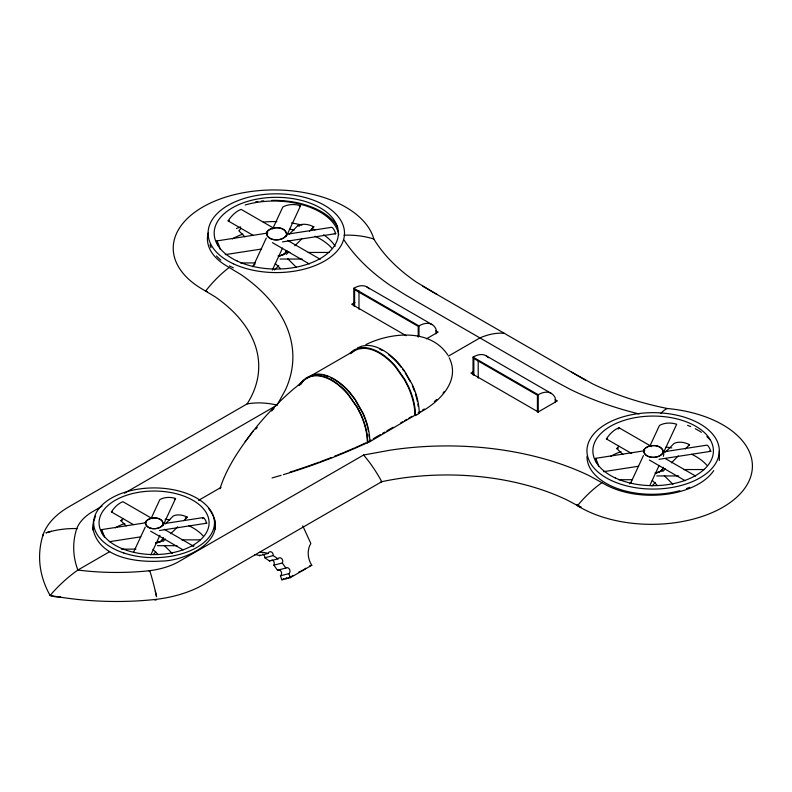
<?xml version="1.0" encoding="UTF-8"?>
<svg xmlns="http://www.w3.org/2000/svg" width="792" height="792" viewBox="0 0 792 792"><rect width="100%" height="100%" fill="white"/><g stroke="black" fill="none" stroke-linecap="round" stroke-linejoin="round"><path stroke-width="1.19" d="M219.998 488.763C226.621 467.369 240.035 448.351 253.549 430.561C265.587 415.335 279.17 401.366 293.891 388.724C300.683 383.803 306.524 375.735 315.731 375.784A49.639 28.66 60 0 1 347.985 394.406L356.974 407.246L360.588 414.295A51.331 29.641 60 0 1 366.934 435.907L367.379 442.708L369.824 441.698A51.985 30.017 60 0 0 362.964 413.018L355.024 399.138L350.212 392.921A50.173 28.967 60 0 0 317.622 374.091L312.82 374.774L306.702 378.031M92.723 529.808L93.406 521.69L95.624 516.127M663.34 451.43C661.251 459.568 644.094 459.38 643.579 450.539C647.836 442.104 666.953 444.658 663.34 456.311M208.811 508.85C232.353 538.778 186.387 560.974 161.618 561.073C136.373 562.706 97.654 557.944 92.723 527.393M60.618 596.812A58.351 33.69 -60 0 1 52.015 596.089L50.381 595.485L52.232 592.99A115.484 66.676 -60 0 1 65.766 579.556L68.142 577.526A122.522 70.736 -60 0 1 77.893 570.032L109.633 551.707M49.985 595.257L50.539 594.901L50.539 595.594L49.985 595.257A216.305 124.879 0 0 1 42.56 536.432L43.501 533.62A94.921 54.806 0 0 1 69.082 506.702L247.094 403.92A96.98 67.676 46.4 0 1 277.091 405.068M102.039 506.167L91.031 512.602A60.875 35.145 0 0 0 76.794 528.561L76.2 530.333A182.21 105.197 0 0 0 77.527 569.121L77.893 570.032L79.477 570.25A182.21 105.197 0 0 0 146.649 571.012L149.728 570.666A60.875 35.145 0 0 0 177.368 562.449L363.568 455.024L390.129 450.183A222.186 128.284 0 0 1 589.06 475.606L604.167 483.902A66.736 38.531 0 0 0 713.711 470.616M42.56 536.432L43.501 533.62M76.794 528.561L76.596 529.026L76.794 528.561A91.397 72.874 20.9 0 0 51.46 531.303L45.916 532.848L51.46 531.293M253.034 266.627L266.31 238.026M272.596 229.017L282.813 207.029A21.998 17.355 24.9 0 1 300.574 205.752L286.278 236.541M133.581 552.173L145.233 527.076M151.232 518.166L159.845 499.613A19.483 15.365 24.9 0 1 175.576 498.485L162.914 525.769M272.329 270.092L282.536 248.094M150.836 554.895L159.944 535.253M630.61 483.219L643.451 455.548M649.697 446.5L659.459 425.472A21.344 16.83 24.9 0 1 676.685 424.235L663.33 453.004M649.895 485.357L659.142 465.439M253.549 430.561L245.164 441.698M443.045 393.099L444.332 391.466M255.806 429.145L257.252 427.383M271.626 411.038L274.042 408.533M252.45 266.696L255.044 264.112M289.268 234.175L297.901 225.552A21.998 15.553 45 0 1 313.82 226.839L309.504 231.145M286.209 254.45L288.793 251.856M294.842 245.817L301.742 238.917M274.418 269.993L278.725 265.676M165.35 523.888L173.21 516.028A19.483 13.781 45 0 1 187.308 517.166L183.823 520.661M162.855 541.619L165.478 539.005M170.716 533.759L177.705 526.769M153.173 554.628L155.796 552.004M629.571 483.803L631.303 482.071M665.458 452.083L674.091 443.441A21.344 15.098 45 0 1 689.545 444.688L685.219 449.014M662.755 471.478L665.349 468.884M671.398 462.835L678.308 455.925M651.935 485.942L655.39 482.486M434.293 401.574L436.748 399.505M299.02 385.536L301.712 383.328M350.163 352.994L353.846 350.074L358.152 348.252L362.983 347.579A50.47 29.136 60 0 1 395.772 366.508L404.91 379.556L408.593 386.734A52.262 30.175 60 0 1 415.483 415.553L419.215 413.404A52.262 30.175 60 0 0 412.325 384.575L404.326 370.616L399.495 364.36A50.47 29.136 60 0 0 366.706 345.421L361.875 346.104L357.568 347.926M350.638 353.678L354.262 350.807L358.499 349.015L363.251 348.351A49.639 28.66 60 0 1 395.505 366.963L404.494 379.804L408.118 386.862A51.331 29.641 60 0 1 414.463 408.464L414.899 415.275L415.493 415.553M418.206 412.761L420.235 411.503M422.265 410.246L424.294 408.989M354.895 302.425L351.697 304.267L406.177 335.719M309.86 376.438L354.262 350.807M124.453 493.228L277.091 405.108L285.486 389.763A222.186 128.284 0 0 0 241.451 274.913L227.086 266.191A66.736 38.531 0 0 1 208.227 232.947M426.433 338.818L438.134 332.066L435.996 330.828M198.544 500.376L220.978 487.427M448.341 356.152L480.091 337.828A92.377 53.331 -60 0 1 504.187 333.283M473.062 371.874L470.933 373.101L538.223 411.949L557.36 400.9L555.222 399.673M369.022 441.164L371.121 439.956M373.22 438.738L380.576 434.491M382.685 433.283L384.783 432.066M386.882 430.848L393.188 427.215M400.544 422.968L402.643 421.75M404.742 420.542L406.85 419.324M408.949 418.117L412.097 416.295M414.899 415.275L369.824 441.698M571.547 372.131L592.416 383.734A234.432 135.353 0 0 0 667.498 408.523A100.93 58.271 0 0 1 741.292 492.634A100.93 58.271 0 0 1 579.922 507.167L576.21 504.643L580.427 507.068L567.221 500.089A188.05 108.573 0 0 0 381.784 481.685L203.762 584.466A94.921 54.806 0 0 1 157.143 599.227L152.262 599.772A216.305 124.879 0 0 1 50.381 595.485M271.903 559.984A3.208 2.584 75.7 0 1 273.854 565.171L277.467 570.2A3.208 2.584 75.7 0 1 281.12 571.507A3.208 2.584 75.7 0 1 280.408 575.804L281.863 579.823L283.912 578.645M281.863 579.823L290.308 577.665L311.781 565.27A18.018 14.523 75.7 0 1 310.84 543.49L302.742 525.838M355.291 447.628L365.746 442.906M367.379 442.708C340.164 455.291 312.068 465.973 283.368 474.655M380.497 482.239L381.784 481.685M344.48 452.242L354.212 448.094M365.845 344.609C391.02 332.234 430.353 328.274 447.817 355.044M334.65 456.232L343.401 452.707M320.295 461.746L331.363 457.558M306.93 466.538L319.196 462.172M294.584 470.656L305.801 466.914M290.08 472.052L293.456 471.002M272.042 477.942L281.101 475.329M254.41 554.558A34.601 27.888 75.7 0 1 257.915 555.113L259.657 555.647L268.092 553.489A3.237 2.604 75.7 0 1 271.191 551.885A3.237 2.604 75.7 0 1 273.21 555.588L277.962 558.875A3.208 2.584 75.7 0 1 281.625 558.538A3.208 2.584 75.7 0 1 282.289 563.013L285.902 568.052A3.208 2.584 75.7 0 1 289.555 569.359A3.208 2.584 75.7 0 1 288.842 573.656L290.308 577.665M262.746 554.044A3.237 2.604 75.7 0 1 264.766 557.746L273.21 555.588M264.766 557.746L269.527 561.033L277.962 558.875M273.854 565.171L282.289 563.013M277.467 570.2L285.902 568.052M309.672 565.815L311.781 565.27M280.408 575.804L288.842 573.656M655.331 472.982C658.439 472.547 662.577 471.21 663.171 467.666C662.538 471.299 658.261 472.616 655.073 473.002M217.899 245.441A21.998 4.653 81.2 0 1 216.85 240.916L267.765 233.036M287.338 234.175L330.977 227.423A21.998 4.653 81.2 0 1 335.739 233.66L282.397 241.906M225.245 254.628L261.617 249.005M102.693 534.887A19.483 4.118 81.2 0 1 101.416 529.64L146.243 522.7M163.746 523.68L202.514 517.691A19.483 4.118 81.2 0 1 206.722 523.205L159.479 530.511M596.485 462.736A21.344 4.514 81.2 0 1 595.465 458.35L644.807 450.717M664.072 451.777L706.187 445.262A21.344 4.514 81.2 0 1 710.81 451.311L659.053 459.31M109.266 541.718L140.768 536.847M603.692 471.646L638.59 466.24M149.728 570.666L148.936 570.784L149.728 570.666A91.397 16.087 82.7 0 1 155.321 591.268L156.549 596.722L155.321 591.258M359.4 348.45L361.776 348.124M314.226 375.091L316.602 374.764M155.608 543.045L160.608 541.57L162.281 540.243L163.231 538.134L160.934 541.372L155.846 543.005M287.417 252.45L289.872 252.45M308.286 252.45L329.145 252.45M280.061 259.043L302.148 259.043M240.501 262.934L255.232 262.934M683.575 469.547L704.276 469.547M656.786 475.942L678.704 475.942M618.928 479.714L632.323 479.714M181.863 539.857L200.208 539.857M157.41 545.698L176.972 545.698M191.644 545.698L194.09 545.698M121.285 549.133L135.957 549.133M154.668 599.732L156.549 599.663L154.866 599.702M268.092 553.489L266.36 552.955A34.601 27.888 75.7 0 0 259.35 552.37M581.13 506.999L577.566 505.563A92.674 54.49 -59.1 0 1 602.158 482.506M207.415 291.664L205.742 290.892A92.674 52.5 -60.9 0 1 229.433 267.31M419.215 413.404L418.631 413.117C438.214 403.049 461.152 381.615 449.222 357.776M415.255 414.473L415.84 414.76M436.857 294.367L416.75 282.318A234.432 135.353 0 0 1 373.814 238.966A100.93 58.271 0 0 0 228.126 196.367A100.93 58.271 0 0 0 202.96 289.525L215.216 296.861A188.05 108.573 0 0 1 247.094 403.92M422.72 286.209L585.674 380.289M273.844 228.264L241.124 209.375A21.998 12.702 -60 0 0 228.126 220.909L253.45 235.531M631.66 453.519L606.405 438.936A21.344 12.325 -60 0 1 619.017 427.759L651.638 446.589M287.526 240.382L320.245 259.271M665.141 458.479L695.663 476.091M366.884 286.942L432.066 324.572M486.11 355.776L551.301 393.416M353.806 305.92L353.806 288.278L418.988 325.918A25.681 14.82 -60 0 1 436.026 329.254L436.026 333.769M473.032 374.755L473.032 357.123L538.223 394.753A25.681 14.82 -60 0 1 555.261 398.089L555.261 402.603M649.371 460.033L685.149 480.695M272.408 242.649L309.355 263.974M152.272 518.651L122.918 501.702A19.483 11.246 -60 0 0 111.405 511.919L133.422 524.621M164.251 529.294L193.595 546.242M150.638 531.175L183.13 549.925M664.28 475.675L672.923 484.308M652.291 480.378L657.479 485.555M619.027 446.252A21.344 15.098 -45 0 0 616.81 448.529L622.858 454.578M287.734 258.707L296.357 267.34M275.26 263.449L280.437 268.627M244.886 236.828L238.847 230.789A21.998 15.553 -45 0 1 241.134 228.442M164.419 545.619L172.28 553.479M152.935 549.371L158.182 554.618M122.938 518.592A19.483 13.781 -45 0 0 120.909 520.671L126.146 525.908M401.267 367.458L399.227 364.815A49.639 28.66 60 0 0 388.664 354.687M402.623 369.211L403.979 370.973M354.796 399.366L350.044 393.218A49.639 28.66 60 0 0 333.917 379.368M344.213 240.164L345.441 242.075A268.538 155.034 0 0 0 390.773 285.734L405.801 295.119L554.063 380.714L570.319 389.397A268.538 155.034 0 0 0 639.104 413.949M405.197 372.883L410.286 381.685M355.4 400.326L362.657 413.107A51.331 29.641 60 0 1 365.201 419.315M369.003 434.709L369.151 436.986M719.314 450.866L719.314 460.508M538.223 394.753L538.223 412.394M537.431 411.919L537.431 395.208L473.824 358.489L473.824 375.19M478.21 360.875L478.21 378.13M418.988 325.918L418.988 336.501M418.206 337.115L418.206 326.373L354.598 289.644L354.598 306.356M358.984 290.812L358.984 309.286M215.414 525.413L215.414 529.036M214.731 519.72L214.731 528.175M93.406 524.116L93.406 530.155M187.308 517.166A19.483 13.781 45 0 1 185.288 517.899M122.156 520.423A19.483 13.781 -45 0 1 120.909 520.671M115.167 527.868A55.014 31.769 0 0 1 124.799 523.433M165.102 519.215A55.014 31.769 0 0 1 169.904 519.908M188.694 525.641A55.014 31.769 0 0 1 203.099 535.907M163.39 537.778A9.078 5.237 0 0 1 155.737 542.956M206.722 523.205A19.483 4.118 81.2 0 1 205.791 523.195M202.881 518.661A19.483 4.118 81.2 0 1 202.514 517.691M175.576 498.485A19.483 15.365 24.9 0 1 174.478 499.059M101.416 529.64A19.483 4.118 81.2 0 1 104.366 537.035M112.424 511.503A19.483 11.246 -60 0 1 111.405 511.919M689.545 444.688A21.344 15.098 45 0 1 688.466 445.144M618.176 448.262A21.344 15.098 -45 0 1 616.81 448.529M610.523 456.42A60.261 34.789 0 0 1 621.067 451.559M666.052 447.034A60.261 34.789 0 0 1 671.755 447.925M691.753 454.311A60.261 34.789 0 0 1 706.83 465.221M663.34 467.27A9.94 5.742 0 0 1 656.469 472.735M710.81 451.311A21.344 4.514 81.2 0 1 709.414 451.064M595.465 458.35A21.344 4.514 81.2 0 1 598.693 466.458M619.017 427.759A21.344 12.325 -60 0 1 618.136 429.076M607.514 438.491A21.344 12.325 -60 0 1 606.405 438.936M318.79 374.596A49.639 28.66 60 0 1 321.889 374.883M324.007 375.299A49.639 28.66 60 0 1 328.363 376.675M330.571 377.626A49.639 28.66 60 0 1 332.808 378.744M299.861 384.605A51.985 30.017 60 0 1 302.801 380.675L306.464 377.774L310.751 375.962L315.553 375.289A50.173 28.967 60 0 1 348.153 394.109L357.242 407.088L360.895 414.216A51.985 30.017 60 0 1 367.745 442.886M300.861 383.942A51.331 29.641 60 0 1 303.118 381.11M412.305 385.734A51.331 29.641 60 0 1 414.384 390.921M415.444 394.04A51.331 29.641 60 0 1 416.632 398.188M416.889 399.217A51.331 29.641 60 0 1 417.414 401.613M417.849 403.979A51.331 29.641 60 0 1 418.186 406.316M365.567 420.354A51.331 29.641 60 0 1 367.696 427.611M367.973 428.809A51.331 29.641 60 0 1 368.458 431.195M379.764 349.223A49.639 28.66 60 0 1 381.992 350.351M233.343 267.815A65.013 37.531 0 0 1 229.492 265.874M220.879 260.132A65.013 37.531 0 0 1 216.464 255.935M211.038 247.678A65.013 37.531 0 0 1 209.989 244.797M245.164 204.96A65.013 37.531 0 0 1 338.758 234.68M255.608 201.871A66.736 38.531 0 0 1 257.865 201.524M261.271 201.079A66.736 38.531 0 0 1 263.568 200.841M271.676 200.386A66.736 38.531 0 0 1 337.58 226.888M343.985 235.204A92.634 72.339 -27.9 0 1 373.794 238.996M236.412 228.532A65.013 37.531 0 0 1 240.689 226.908M263.31 222.097A65.013 37.531 0 0 1 276.873 221.612M291.426 222.938A65.013 37.531 0 0 1 301.91 225.185M311.81 228.532A65.013 37.531 0 0 1 314.86 229.868M323.601 234.779A65.013 37.531 0 0 1 335.174 246.243M353.806 288.278A25.681 14.82 -60 0 1 369.161 288.872M689.713 487.327A65.013 37.531 0 0 1 686.535 488.555M679.823 490.684A65.013 37.531 0 0 1 587.001 456.39M687.585 425.344A65.013 37.531 0 0 1 690.723 426.601M695.257 428.729A65.013 37.531 0 0 1 701.375 432.333M706.87 436.61A65.013 37.531 0 0 1 710.216 440.035M363.568 455.004A96.98 41.095 70.7 0 1 381.774 481.704M660.954 413.404A92.634 22.087 -80 0 1 667.488 408.563M473.032 357.123A25.681 14.82 -60 0 1 488.397 357.717M259.657 555.647A3.237 2.604 75.7 0 1 259.944 555.004M269.527 561.033A3.208 2.584 75.7 0 1 269.983 560.479M305.682 568.25A6.237 0.812 -24.7 0 1 298.564 572.22M293.03 575.447A4.306 0.564 -24.7 0 1 292.733 575.665M291.921 576.18A4.306 0.564 -24.7 0 1 290.852 576.754M290.268 577.041A4.306 0.564 -24.7 0 1 289.654 577.328M288.437 577.863A4.306 0.564 -24.7 0 1 285.526 578.596M286.16 577.952A4.306 0.564 -24.7 0 1 286.526 577.705M313.82 226.839A21.998 15.553 45 0 1 312.711 227.294M299.307 226.215A21.998 15.553 45 0 1 297.901 225.552M232.373 238.917A62.113 35.858 0 0 1 242.797 234.076M289.605 229.254A62.113 35.858 0 0 1 294.327 229.967M315.018 236.244A62.113 35.858 0 0 1 331.64 247.995M286.684 251.034A10.246 5.92 0 0 1 278.17 255.955M335.739 233.66A21.998 4.653 81.2 0 1 334.303 233.402M300.574 205.752A21.998 17.355 24.9 0 1 299.327 206.395M216.85 240.916A21.998 4.653 81.2 0 1 220.176 249.272M229.274 220.443A21.998 12.702 -60 0 1 228.126 220.909M286.635 250.52C285.991 254.252 281.576 255.628 278.289 256.014C281.576 255.618 285.981 254.262 286.635 250.52M145.352 522.502C145.916 530.393 160.192 530.561 163.281 524.146C162.716 516.255 148.441 516.087 145.352 522.502M266.449 232.858C267.082 241.768 283.199 241.956 286.684 234.709C286.051 225.809 269.933 225.621 266.449 232.858M145.441 522.235C145.391 530.293 159.855 530.571 163.192 524.413C163.241 516.344 148.777 516.077 145.441 522.235M266.538 232.551C266.498 241.659 282.823 241.966 286.595 235.016C286.635 225.918 270.31 225.601 266.538 232.551M643.678 450.242C643.629 459.073 659.469 459.38 663.122 452.628C663.171 443.797 647.331 443.49 643.678 450.242M126.562 550.311A55.014 31.769 0 0 0 209.088 522.799A55.014 31.769 0 0 0 126.562 495.287A55.014 31.769 0 0 0 126.562 550.311M123.869 553.004A60.42 34.878 0 0 0 214.493 522.799A60.42 34.878 0 0 0 123.869 492.594A60.42 34.878 0 0 0 123.869 553.004M615.206 477.903A60.261 34.789 0 0 0 712.661 456.301A60.261 34.789 0 0 0 631.541 418.384A60.261 34.789 0 0 0 615.206 477.903M611.483 480.556A66.181 38.204 0 0 0 718.502 456.835A66.181 38.204 0 0 0 629.422 415.196A66.181 38.204 0 0 0 611.483 480.556M237.204 261.063A62.113 35.858 0 0 0 337.639 238.808A62.113 35.858 0 0 0 254.034 199.713A62.113 35.858 0 0 0 237.204 261.063M233.363 263.805A68.211 39.382 0 0 0 343.669 239.352A68.211 39.382 0 0 0 251.846 196.436A68.211 39.382 0 0 0 233.363 263.805"/></g></svg>
